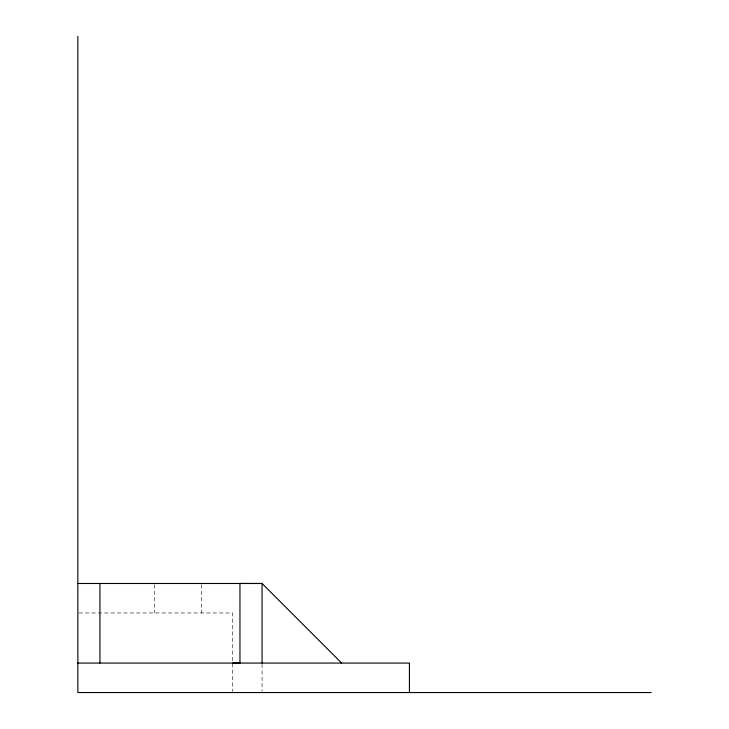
<?xml version="1.0" encoding="UTF-8"?>
<svg xmlns="http://www.w3.org/2000/svg" width="729" height="729" viewBox="0 0 729 729"><rect width="100%" height="100%" fill="white"/><g stroke="black" fill="none" stroke-linecap="round" stroke-linejoin="round"><path stroke-width="0.55" stroke-dasharray="3.65 2.73" d="M78.987 612.971L232.587 612.971L232.587 691.42M262.066 664.21L262.066 691.42M201.468 584.631L201.468 612.971M154.657 584.631L154.657 612.971"/><path stroke-width="1.09" d="M232.587 663.071L239.959 663.044L239.959 583.455L262.066 583.492L341.646 663.071M77.848 583.492L262.066 583.492L262.066 663.071M77.848 663.071L409.434 663.071L409.434 692.55M651.152 692.55L77.848 692.55L77.848 36.45M99.955 583.492L99.955 663.071"/></g></svg>
